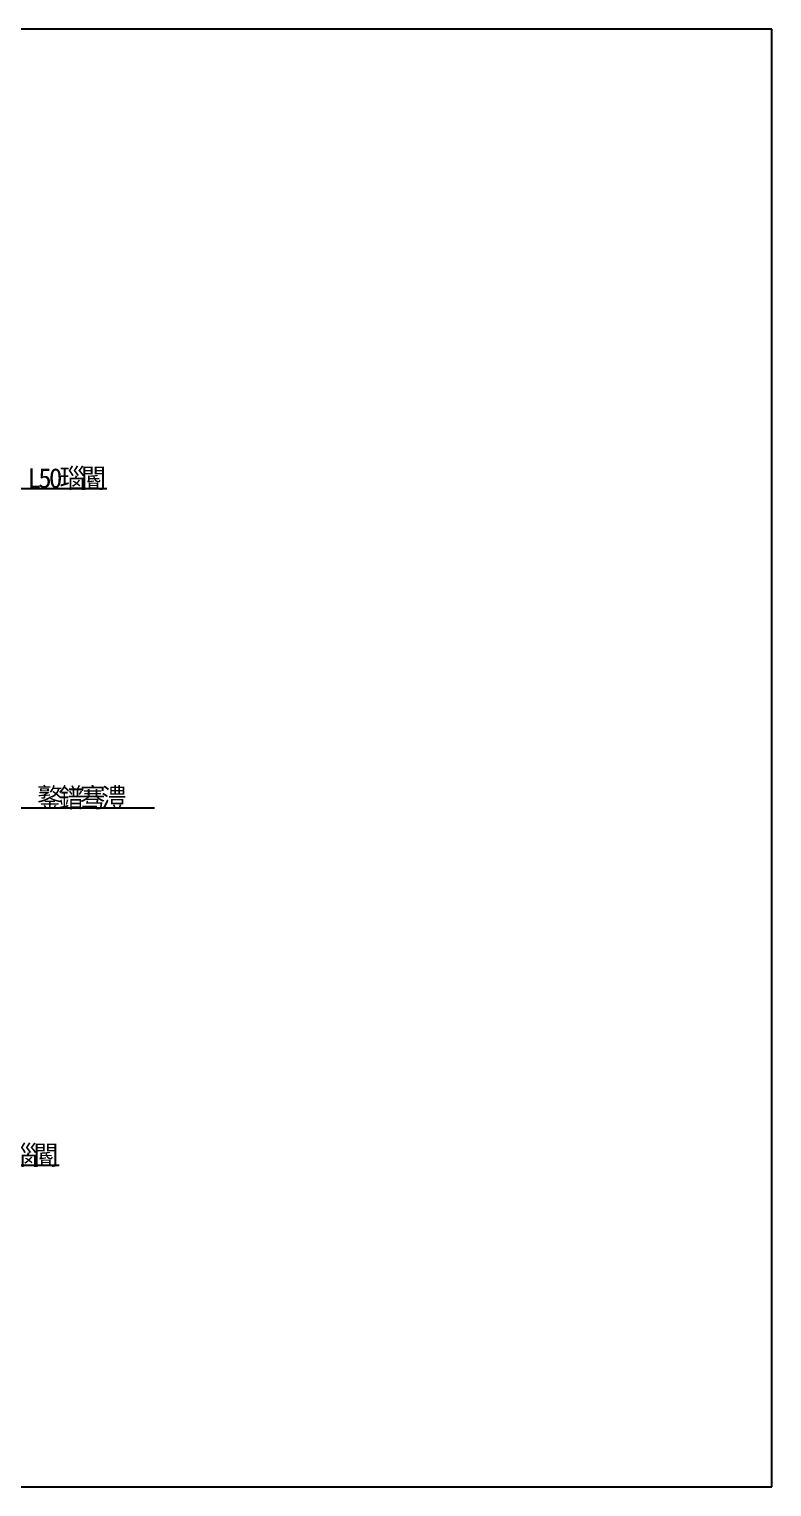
# Model space of a CAD drawing. Header units: metres. Extents: x 0 to 420, y 0 to 297.
# Drawn here: x 268.8 to 420, y 0 to 297 of the extents above; entities that cross this region are included whole.
import ezdxf

# ---------------------------------------------------------------- set-up
doc = ezdxf.new("R2010")
doc.units = ezdxf.units.M
doc.layers.add('38536', color=7, linetype='Continuous')

msp = doc.modelspace()

# ---------------------------------------------------------------- linework, layer by layer
for p, q in [((420, 297), (0, 297)), ((420, 0), (420, 297)), ((294.31, 138.28), (255.15, 138.28)), ((274.93, 65.44), (235.76, 65.44)), ((0, 0), (420, 0))]:
    msp.add_line(p, q)
at = {"layer": '38536'}
msp.add_line((284.65, 203.35), (245.49, 203.35), dxfattribs=at)

# ---------------------------------------------------------------- texts
for s, p in [('鐜', (270.43, 138.42)), ('鐠', (274.78, 138.42)), ('骞', (279.12, 138.42)), ('澧', (283.47, 138.42)), ('瑙', (265.29, 65.62)), ('閽', (269.64, 65.62))]:
    msp.add_text(s, height=4).set_placement(p)
for s, p in [('瑙', (275.02, 203.54)), ('L', (268.5, 203.54)), ('5', (270.67, 203.54)), ('0', (272.85, 203.54)), ('閽', (279.37, 203.54))]:
    msp.add_text(s, height=4, dxfattribs=at).set_placement(p)

doc.saveas('drawing.dxf')
